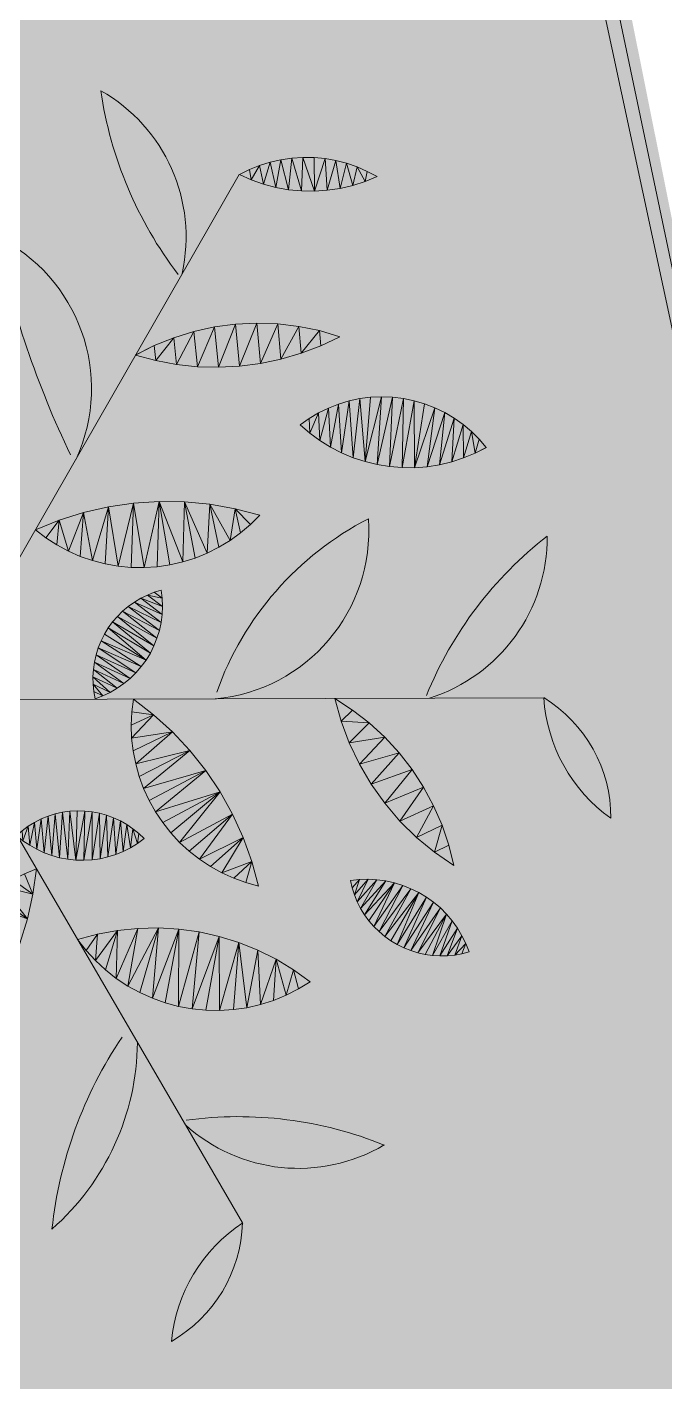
# Model space of a CAD drawing. Header units: metres. Extents: x -2858 to 512, y -1995 to 1252.
# Drawn here: x -881.26 to -880.215, y -862.287 to -860.065 of the extents above; entities that cross this region are included whole.
import ezdxf
from ezdxf.lldxf.tags import DXFTag

# ---------------------------------------------------------------- set-up
doc = ezdxf.new("R2010")
doc.units = ezdxf.units.M
for name, color, linetype in [('Calque commun', 7, 'Continuous'), ('Calque11', 7, 'Continuous'), ('Calque19', 7, 'Continuous'), ('Calque3', 7, 'Continuous')]:
    doc.layers.add(name, color=color, linetype=linetype)
tags = doc.linetypes.add('DASHDOT2', pattern=[0.5, 0.25, -0.125, 0, -0.125]).pattern_tags.tags
tags[10:11] = [DXFTag(74, 4), DXFTag(75, 0), DXFTag(340, '0'), DXFTag(46, 1.0), DXFTag(50, 0.0), DXFTag(44, 0.0), DXFTag(45, 0.0)]
tags[8:9] = [DXFTag(74, 4), DXFTag(75, 0), DXFTag(340, '0'), DXFTag(46, 1.0), DXFTag(50, 0.0), DXFTag(44, 0.0), DXFTag(45, 0.0)]
tags[6:7] = [DXFTag(74, 4), DXFTag(75, 0), DXFTag(340, '0'), DXFTag(46, 1.0), DXFTag(50, 0.0), DXFTag(44, 0.0), DXFTag(45, 0.0)]
tags[4:5] = [DXFTag(74, 4), DXFTag(75, 0), DXFTag(340, '0'), DXFTag(46, 1.0), DXFTag(50, 0.0), DXFTag(44, 0.0), DXFTag(45, 0.0)]

# ---------------------------------------------------------------- blocks, each defined once
blk = doc.blocks.new('geometrebondepartleger')
at = {"layer": 'Calque commun', "color": 10, "linetype": 'DASHDOT2', "lineweight": 18, "flags": 128}
blk.add_lwpolyline([(45.2867, 98.0868), (42.9361, 93.8756), (22.4919, 69.3549), (46.896, 54.8213), (60.0219, 76.4824), (130.1549, 64.2531), (145.3143, 148.376), (109.3485, 154.881), (91.263, 130.1164), (87.3779, 124.8321), (86.3313, 123.2789), (83.8109, 118.8118), (74.9183, 102.5858), (72.6157, 98.3586), (63.0649, 85.9136), (45.1583, 97.9611)], close=True, dxfattribs=at)
at = {"layer": 'Calque11', "color": 7, "linetype": 'Continuous', "lineweight": 9}
blk.add_polyline3d([(45.1869, 97.9611, 79), (63.0561, 85.9381, 79), (64.7397, 88.1342, 79), (67.69, 91.9785, 79), (72.6157, 98.3586, 79), (74.9183, 102.5858, 79), (75.0117, 102.533, 79), (75.1594, 102.7941, 79), (75.089, 102.8339, 79), (77.1307, 106.6488, 79), (83.8254, 118.8322, 79), (86.3006, 123.2789, 79), (91.1411, 129.9217, 79), (101.6728, 144.3499, 79), (104.6039, 148.3942, 79), (113.0237, 159.8602, 79)], dxfattribs=at)
at = {"layer": 'Calque3', "color": 18, "linetype": 'Continuous', "lineweight": 9, "true_color": 0x000000}
blk.add_trace([(89.415, 127.6575, 79), (91.1211, 129.9366, 79), (89.455, 127.6276, 79), (91.1611, 129.9067, 79)], dxfattribs=at)
blk = doc.blocks.new('_15')
at = {"layer": 'Calque19', "color": 82, "linetype": 'Continuous', "lineweight": 9}
for p, q in [((0, 0, 79), (0.3064, 0.9445, 79)), ((-0.6647, 0.7378, 79), (0, 0, 79)), ((0, 0, 79), (-0.9711, -0.2069, 79))]:
    blk.add_line(p, q, dxfattribs=at)
at = {"layer": 'Calque19', "color": 82, "linetype": 'Continuous', "lineweight": 9, "flags": 128}
for points in [[(0.2492, 0.7669), (0.2492, 0.7669, 0.328629), (0.0565, 1.0323), (0.0565, 1.0324, 0.130944), (0.2425, 0.7636)], [(0.2111, 0.5944), (0.2111, 0.5944, 0.122315), (0.5225, 0.7188), (0.5225, 0.7187, 0.212626), (0.201, 0.6191)], [(-0.5393, 0.5989), (-0.5393, 0.5989, 0.327473), (-0.8663, 0.5653), (-0.8663, 0.5653, 0.131285), (-0.5393, 0.5922)], [(-0.3041, 0.338), (-0.3041, 0.3379, 0.408885), (-0.6916, 0.3279), (-0.6916, 0.3279, 0.190387), (-0.3142, 0.3323)], [(-0.4452, -0.0944), (-0.4452, -0.0944, 0.407196), (-0.63, -0.436), (-0.63, -0.436, 0.059849), (-0.4441, -0.1056)], [(-0.7879, -0.1683), (-0.7879, -0.1683, 0.330481), (-0.9223, -0.4673), (-0.9223, -0.4673, 0.127314), (-0.7823, -0.1717)]]:
    blk.add_lwpolyline(points, format="xyb", dxfattribs=at)
at = {"layer": 'Calque19', "color": 82, "linetype": 'Continuous', "lineweight": 9}
for centre, radius, start, end in [((0.3734, 1.1984, 79), 0.2622, 255.1699, 306.4516), ((0.4564, 0.7663, 79), 0.2329, 71.79, 130.0971), ((-0.4376, 0.779, 79), 0.2309, 131.5857, 190.2892), ((-0.8538, 0.9229, 79), 0.2646, 315.6147, 6.2602)]:
    blk.add_arc(centre, radius, start, end, dxfattribs=at)
mesh = blk.add_polyface(dxfattribs=at)
corners = [(-0.2943, 0.8272, 79), (-0.2927, 0.8129, 79), (-0.206, 0.8407, 79), (-0.2152, 0.8632, 79), (-0.2947, 0.8417, 79), (-0.2102, 0.8521, 79), (-0.2071, 0.7447, 79), (-0.2599, 0.7334, 79), (-0.2116, 0.7334, 79), (-0.2509, 0.7221, 79), (-0.2169, 0.7224, 79), (-0.2409, 0.7116, 79), (-0.2027, 0.8289, 79), (-0.2727, 0.9248, 79), (-0.2727, 0.9248, 79), (-0.2792, 0.9119, 79), (-0.2231, 0.7119, 79), (-0.2625, 0.9181, 79), (-0.268, 0.7454, 79), (-0.2845, 0.8984, 79), (-0.2888, 0.8846, 79), (-0.2439, 0.9025, 79), (-0.1988, 0.7926, 79), (-0.2812, 0.7711, 79), (-0.1994, 0.7804, 79), (-0.1991, 0.8048, 79), (-0.2862, 0.7847, 79), (-0.2751, 0.758, 79), (-0.201, 0.7683, 79), (-0.29, 0.7987, 79), (-0.2529, 0.9107, 79), (-0.2302, 0.7019, 79), (-0.2036, 0.7564, 79), (-0.2356, 0.8935, 79), (-0.2919, 0.8705, 79), (-0.228, 0.884, 79), (-0.2302, 0.7019, 79), (-0.2212, 0.8738, 79), (-0.2939, 0.8562, 79), (-0.2005, 0.8169, 79)]
mesh.append_faces([[corners[k] for k in face] for face in [(3, 4, 5), (6, 7, 8), (11, 10, 9), (22, 23, 24), (19, 30, 15), (9, 8, 7), (33, 34, 35), (27, 24, 23), (0, 5, 4), (12, 29, 39), (26, 25, 29), (37, 38, 3), (38, 35, 34)]], dxfattribs={"vtx0": -1, "vtx1": -1, "color": 82})
mesh.append_faces([[corners[k] for k in face] for face in [(0, 2, 5), (9, 10, 8), (11, 16, 10), (6, 18, 7), (27, 28, 24), (12, 1, 29), (33, 20, 34), (22, 26, 23), (29, 25, 39), (27, 32, 28), (19, 21, 30)]], dxfattribs={"vtx0": -1, "vtx2": -1, "color": 82})
mesh.append_faces([[corners[k] for k in face] for face in [(0, 1, 2), (12, 2, 1), (17, 13, 15), (19, 20, 21), (22, 25, 26), (11, 31, 16), (6, 32, 18), (37, 35, 38), (33, 21, 20), (27, 18, 32), (30, 17, 15), (38, 4, 3)]], dxfattribs={"vtx1": -1, "vtx2": -1, "color": 82})
mesh.append_faces([[corners[k] for k in face] for face in [(13, 14, 15), (31, 36, 16)]], dxfattribs={"vtx2": -1, "color": 82})
mesh = blk.add_polyface(dxfattribs=at)
corners = [(-0.3568, 0.6971, 79), (-0.4242, 0.689, 79), (-0.362, 0.6591, 79), (-0.3979, 0.753, 79), (-0.4124, 0.7215, 79), (-0.355, 0.7354, 79), (-0.4145, 0.5159, 79), (-0.4431, 0.5523, 79), (-0.4406, 0.5178, 79), (-0.3968, 0.5498, 79), (-0.4427, 0.5869, 79), (-0.4332, 0.6555, 79), (-0.3821, 0.5852, 79), (-0.4394, 0.6214, 79), (-0.4351, 0.4836, 79), (-0.4351, 0.4835, 79), (-0.3565, 0.7737, 79), (-0.3704, 0.6217, 79), (-0.3808, 0.7831, 79), (-0.3612, 0.8117, 79), (-0.3612, 0.8117, 79)]
mesh.append_faces([[corners[k] for k in face] for face in [(6, 14, 15)]], dxfattribs={"vtx0": -1, "color": 82})
mesh.append_faces([[corners[k] for k in face] for face in [(0, 1, 2), (11, 2, 1), (3, 16, 18), (17, 13, 12)]], dxfattribs={"vtx0": -1, "vtx1": -1, "color": 82})
mesh.append_faces([[corners[k] for k in face] for face in [(6, 7, 8), (9, 10, 7), (12, 13, 10), (0, 4, 1), (3, 5, 16), (6, 8, 14), (17, 11, 13)]], dxfattribs={"vtx0": -1, "vtx2": -1, "color": 82})
mesh.append_faces([[corners[k] for k in face] for face in [(3, 4, 5), (9, 12, 10), (6, 9, 7), (17, 2, 11), (16, 19, 18), (0, 5, 4)]], dxfattribs={"vtx1": -1, "vtx2": -1, "color": 82})
mesh.append_faces([[corners[k] for k in face] for face in [(19, 20, 18)]], dxfattribs={"vtx2": -1, "color": 82})
mesh = blk.add_polyface(dxfattribs=at)
corners = [(0.0386, 0.7146, 79), (0.0202, 0.7276, 79), (-0.0435, 0.6647, 79), (-0.0321, 0.6332, 79), (0.0609, 0.4946, 79), (0.1425, 0.5453, 79), (0.0379, 0.5191, 79), (0.0858, 0.472, 79), (0.1472, 0.5005, 79), (0.1458, 0.523, 79), (0.1124, 0.4516, 79), (0.1446, 0.4555, 79), (0.1468, 0.4779, 79), (0.1406, 0.4333, 79), (-0.0524, 0.6971, 79), (-0.0195, 0.7489, 79), (-0.0586, 0.7301, 79), (0.0868, 0.6672, 79), (-0.0181, 0.6026, 79), (0.1001, 0.649, 79), (-0.0406, 0.7571, 79), (-0.0622, 0.7635, 79), (-0.0622, 0.7635, 79), (-0.0017, 0.5733, 79), (0.017, 0.5454, 79), (0.1119, 0.6298, 79), (0.1221, 0.6097, 79), (0.072, 0.6843, 79), (0.0007, 0.739, 79), (0.1306, 0.5888, 79), (0.1374, 0.5673, 79), (0.0559, 0.7001, 79)]
mesh.append_faces([[corners[k] for k in face] for face in [(4, 5, 6), (14, 15, 16), (17, 18, 19), (16, 20, 22), (27, 18, 17), (28, 14, 1), (6, 29, 24), (0, 3, 31), (10, 12, 7)]], dxfattribs={"vtx0": -1, "vtx1": -1, "color": 82})
mesh.append_faces([[corners[k] for k in face] for face in [(0, 2, 3), (7, 8, 9), (10, 11, 12), (24, 26, 25), (1, 14, 2), (4, 9, 5), (27, 3, 18), (24, 29, 26), (23, 25, 19), (6, 30, 29), (16, 15, 20), (6, 5, 30)]], dxfattribs={"vtx0": -1, "vtx2": -1, "color": 82})
mesh.append_faces([[corners[k] for k in face] for face in [(0, 1, 2), (10, 13, 11), (23, 24, 25), (12, 8, 7), (28, 15, 14), (27, 31, 3), (18, 23, 19), (4, 7, 9)]], dxfattribs={"vtx1": -1, "vtx2": -1, "color": 82})
mesh.append_faces([[corners[k] for k in face] for face in [(20, 21, 22)]], dxfattribs={"vtx2": -1, "color": 82})
mesh = blk.add_polyface(dxfattribs=at)
corners = [(-0.1227, 0.5955, 79), (-0.1131, 0.5764, 79), (-0.1227, 0.5955, 79), (-0.1077, 0.3682, 79), (-0.1008, 0.3884, 79), (-0.2062, 0.4049, 79), (-0.1958, 0.4455, 79), (-0.0898, 0.4515, 79), (-0.1821, 0.4851, 79), (-0.1653, 0.5235, 79), (-0.094, 0.5153, 79), (-0.0988, 0.5362, 79), (-0.1804, 0.264, 79), (-0.2175, 0.28, 79), (-0.1969, 0.2504, 79), (-0.0909, 0.4942, 79), (-0.0895, 0.4729, 79), (-0.1507, 0.2947, 79), (-0.2171, 0.3219, 79), (-0.1649, 0.2787, 79), (-0.1378, 0.3118, 79), (-0.1263, 0.3298, 79), (-0.2133, 0.3637, 79), (-0.1454, 0.5604, 79), (-0.0955, 0.4091, 79), (-0.0918, 0.4302, 79), (-0.1052, 0.5566, 79), (-0.1163, 0.3486, 79), (-0.2145, 0.2383, 79), (-0.2145, 0.2383, 79)]
mesh.append_faces([[corners[k] for k in face] for face in [(0, 1, 2)]], dxfattribs={"vtx0": -1, "color": 82})
mesh.append_faces([[corners[k] for k in face] for face in [(6, 7, 8), (12, 13, 14), (15, 8, 16), (17, 18, 19), (1, 23, 26), (20, 18, 17), (19, 13, 12), (3, 5, 27), (9, 11, 23), (22, 27, 5)]], dxfattribs={"vtx0": -1, "vtx1": -1, "color": 82})
mesh.append_faces([[corners[k] for k in face] for face in [(9, 10, 11), (6, 4, 24), (8, 7, 16), (20, 22, 18), (15, 9, 8), (6, 24, 25), (6, 25, 7), (22, 21, 27), (23, 11, 26)]], dxfattribs={"vtx0": -1, "vtx2": -1, "color": 82})
mesh.append_faces([[corners[k] for k in face] for face in [(29, 14, 28)]], dxfattribs={"vtx1": -1, "color": 82})
mesh.append_faces([[corners[k] for k in face] for face in [(3, 4, 5), (20, 21, 22), (0, 23, 1), (6, 5, 4), (18, 13, 19), (13, 28, 14), (15, 10, 9)]], dxfattribs={"vtx1": -1, "vtx2": -1, "color": 82})
mesh = blk.add_polyface(dxfattribs=at)
corners = [(-0.0243, 0.3013, 79), (0.0454, 0.344, 79), (0.0368, 0.3541, 79), (0.0273, 0.3636, 79), (-0.0377, 0.3217, 79), (-0.0315, 0.3112, 79), (-0.0432, 0.3326, 79), (0.0171, 0.3722, 79), (-0.0553, 0.3796, 79), (-0.0537, 0.3675, 79), (-0.0296, 0.3974, 79), (0.0777, 0.2716, 79), (0.056, 0.249, 79), (0.0794, 0.2583, 79), (-0.0172, 0.3926, 79), (-0.0512, 0.3556, 79), (-0.0052, 0.3867, 79), (-0.0078, 0.2834, 79), (0.0015, 0.2755, 79), (0.0532, 0.3332, 79), (-0.0164, 0.292, 79), (0.0443, 0.2525, 79), (0.022, 0.2622, 79), (0.071, 0.2974, 79), (0.066, 0.3098, 79), (0.0601, 0.3217, 79), (0.0115, 0.2685, 79), (-0.0476, 0.3439, 79), (0.0063, 0.3799, 79), (-0.0559, 0.3918, 79), (-0.0424, 0.4013, 79), (0.068, 0.2465, 79), (0.0801, 0.245, 79), (0.0801, 0.245, 79), (0.0329, 0.2569, 79), (0.0748, 0.2846, 79), (-0.0555, 0.404, 79), (-0.0555, 0.404, 79)]
mesh.append_faces([[corners[k] for k in face] for face in [(11, 12, 13), (14, 15, 16), (3, 5, 2), (20, 1, 0), (25, 26, 24), (31, 13, 12), (27, 16, 15), (34, 23, 22), (29, 30, 37), (22, 24, 26)]], dxfattribs={"vtx0": -1, "vtx1": -1, "color": 82})
mesh.append_faces([[corners[k] for k in face] for face in [(0, 1, 2), (3, 4, 5), (11, 21, 12), (22, 23, 24), (25, 18, 26), (14, 9, 15), (34, 35, 23), (31, 33, 13), (8, 10, 30), (17, 19, 1), (6, 7, 28), (27, 28, 16)]], dxfattribs={"vtx0": -1, "vtx2": -1, "color": 82})
mesh.append_faces([[corners[k] for k in face] for face in [(6, 4, 7), (8, 9, 10), (17, 18, 19), (20, 17, 1), (27, 6, 28), (14, 10, 9), (29, 8, 30), (11, 35, 21), (3, 7, 4), (5, 0, 2), (34, 21, 35), (25, 19, 18)]], dxfattribs={"vtx1": -1, "vtx2": -1, "color": 82})
mesh.append_faces([[corners[k] for k in face] for face in [(31, 32, 33), (30, 36, 37)]], dxfattribs={"vtx2": -1, "color": 82})
mesh = blk.add_polyface(dxfattribs=at)
corners = [(0.1383, 0.2886, 79), (0.1338, 0.3288, 79), (0.1184, 0.2962, 79), (0.2859, 0.2815, 79), (0.2476, 0.3812, 79), (0.2649, 0.2775, 79), (0.2879, 0.3924, 79), (0.3064, 0.2872, 79), (0.3265, 0.2946, 79), (0.3459, 0.3035, 79), (0.1703, 0.3493, 79), (0.2009, 0.2754, 79), (0.2083, 0.3668, 79), (0.4541, 0.404, 79), (0.4424, 0.3862, 79), (0.4541, 0.404, 79), (0.1588, 0.2825, 79), (0.1797, 0.2781, 79), (0.329, 0.4003, 79), (0.3646, 0.3139, 79), (0.4124, 0.4061, 79), (0.4292, 0.3693, 79), (0.0991, 0.3055, 79), (0.0991, 0.3055, 79), (0.2223, 0.2744, 79), (0.4148, 0.3536, 79), (0.3705, 0.4049, 79), (0.2436, 0.2751, 79), (0.3824, 0.3258, 79), (0.3991, 0.339, 79)]
mesh.append_faces([[corners[k] for k in face] for face in [(13, 14, 15)]], dxfattribs={"vtx0": -1, "color": 82})
mesh.append_faces([[corners[k] for k in face] for face in [(0, 1, 2), (3, 4, 5), (10, 11, 12), (6, 9, 18), (14, 20, 21), (24, 12, 11), (5, 4, 27), (22, 2, 1), (28, 18, 19), (25, 26, 29)]], dxfattribs={"vtx0": -1, "vtx1": -1, "color": 82})
mesh.append_faces([[corners[k] for k in face] for face in [(6, 8, 9), (16, 10, 1), (10, 17, 11), (18, 9, 19), (25, 20, 26), (27, 4, 12), (6, 7, 8), (28, 26, 18)]], dxfattribs={"vtx0": -1, "vtx2": -1, "color": 82})
mesh.append_faces([[corners[k] for k in face] for face in [(6, 4, 7), (3, 7, 4), (13, 20, 14), (16, 17, 10), (25, 21, 20), (28, 29, 26), (0, 16, 1), (24, 27, 12)]], dxfattribs={"vtx1": -1, "vtx2": -1, "color": 82})
mesh.append_faces([[corners[k] for k in face] for face in [(22, 23, 2)]], dxfattribs={"vtx2": -1, "color": 82})
mesh = blk.add_polyface(dxfattribs=at)
corners = [(-0.8355, 0.3556, 79), (-0.9085, 0.3224, 79), (-0.905, 0.3048, 79), (-0.8196, 0.3426, 79), (-0.9, 0.2876, 79), (-0.8047, 0.3284, 79), (-0.9078, 0.3939, 79), (-0.9102, 0.3762, 79), (-0.8886, 0.3865, 79), (-0.7833, 0.1579, 79), (-0.7666, 0.1512, 79), (-0.7342, 0.1829, 79), (-0.8701, 0.3776, 79), (-0.9111, 0.3582, 79), (-0.7993, 0.166, 79), (-0.743, 0.223, 79), (-0.8146, 0.1753, 79), (-0.7497, 0.2425, 79), (-0.8291, 0.1859, 79), (-0.7378, 0.2032, 79), (-0.886, 0.2546, 79), (-0.877, 0.2391, 79), (-0.7911, 0.3131, 79), (-0.7579, 0.2613, 79), (-0.9078, 0.394, 79), (-0.7323, 0.1625, 79), (-0.7495, 0.1458, 79), (-0.7787, 0.2967, 79), (-0.8667, 0.2243, 79), (-0.7676, 0.2794, 79), (-0.7319, 0.1419, 79), (-0.9105, 0.3403, 79), (-0.8427, 0.1977, 79), (-0.8524, 0.3673, 79), (-0.8552, 0.2105, 79), (-0.7319, 0.1419, 79), (-0.8937, 0.2708, 79)]
mesh.append_faces([[corners[k] for k in face] for face in [(25, 30, 35)]], dxfattribs={"vtx0": -1, "color": 82})
mesh.append_faces([[corners[k] for k in face] for face in [(3, 4, 5), (14, 15, 16), (23, 18, 17), (27, 28, 29), (31, 12, 13), (17, 16, 15), (34, 29, 28), (33, 1, 0), (9, 19, 14), (20, 5, 36)]], dxfattribs={"vtx0": -1, "vtx1": -1, "color": 82})
mesh.append_faces([[corners[k] for k in face] for face in [(0, 1, 2), (17, 18, 16), (14, 19, 15), (25, 10, 26), (3, 2, 4), (25, 26, 30), (27, 21, 28), (23, 32, 18), (33, 31, 1), (23, 34, 32), (9, 11, 19), (20, 22, 5)]], dxfattribs={"vtx0": -1, "vtx2": -1, "color": 82})
mesh.append_faces([[corners[k] for k in face] for face in [(6, 7, 8), (9, 10, 11), (12, 8, 13), (20, 21, 22), (33, 12, 31), (25, 11, 10), (7, 13, 8), (23, 29, 34), (27, 22, 21), (3, 0, 2), (4, 36, 5)]], dxfattribs={"vtx1": -1, "vtx2": -1, "color": 82})
mesh.append_faces([[corners[k] for k in face] for face in [(8, 24, 6)]], dxfattribs={"vtx2": -1, "color": 82})
mesh = blk.add_polyface(dxfattribs=at)
corners = [(-0.2502, 0.135, 79), (-0.2387, 0.1391, 79), (-0.2627, 0.2123, 79), (-0.2171, 0.1501, 79), (-0.207, 0.1568, 79), (-0.2229, 0.2097, 79), (-0.3677, 0.1468, 79), (-0.3692, 0.1631, 79), (-0.378, 0.1532, 79), (-0.302, 0.205, 79), (-0.2859, 0.1284, 79), (-0.2891, 0.2086, 79), (-0.276, 0.211, 79), (-0.1975, 0.1644, 79), (-0.2099, 0.2067, 79), (-0.2494, 0.2126, 79), (-0.2619, 0.1318, 79), (-0.2277, 0.1442, 79), (-0.334, 0.1332, 79), (-0.3492, 0.1808, 79), (-0.3456, 0.1368, 79), (-0.1886, 0.1726, 79), (-0.1805, 0.1816, 79), (-0.1849, 0.1974, 79), (-0.298, 0.1281, 79), (-0.3266, 0.1949, 79), (-0.3382, 0.1883, 79), (-0.3221, 0.1306, 79), (-0.3568, 0.1414, 79), (-0.3596, 0.1724, 79), (-0.3145, 0.2005, 79), (-0.1972, 0.2026, 79), (-0.2361, 0.2117, 79), (-0.3101, 0.1288, 79), (-0.2738, 0.1296, 79), (-0.1731, 0.1912, 79), (-0.1731, 0.1912, 79), (-0.378, 0.1531, 79)]
mesh.append_faces([[corners[k] for k in face] for face in [(6, 8, 37)]], dxfattribs={"vtx0": -1, "color": 82})
mesh.append_faces([[corners[k] for k in face] for face in [(9, 10, 11), (13, 14, 4), (0, 12, 16), (18, 19, 20), (30, 24, 9), (16, 12, 34), (5, 4, 14), (20, 29, 28), (21, 31, 13), (3, 32, 17), (23, 22, 36)]], dxfattribs={"vtx0": -1, "vtx1": -1, "color": 82})
mesh.append_faces([[corners[k] for k in face] for face in [(6, 7, 8), (0, 2, 12), (1, 15, 2), (9, 24, 10), (28, 29, 7), (17, 32, 15), (30, 33, 24), (34, 12, 11), (18, 26, 19), (3, 5, 32), (25, 27, 33), (20, 19, 29), (21, 23, 31)]], dxfattribs={"vtx0": -1, "vtx2": -1, "color": 82})
mesh.append_faces([[corners[k] for k in face] for face in [(0, 1, 2), (3, 4, 5), (1, 17, 15), (21, 22, 23), (25, 26, 27), (18, 27, 26), (31, 14, 13), (6, 28, 7), (30, 25, 33), (10, 34, 11)]], dxfattribs={"vtx1": -1, "vtx2": -1, "color": 82})
mesh.append_faces([[corners[k] for k in face] for face in [(22, 35, 36)]], dxfattribs={"vtx2": -1, "color": 82})
mesh = blk.add_polyface(dxfattribs=at)
corners = [(-0.3241, -0.0031, 79), (-0.3518, -0.0481, 79), (-0.3191, -0.0239, 79), (-0.3142, -0.0664, 79), (-0.3142, -0.0664, 79), (-0.4839, 0.0533, 79), (-0.3868, 0.1074, 79), (-0.4021, 0.1224, 79), (-0.556, 0.1901, 79), (-0.5774, 0.1912, 79), (-0.5774, 0.1912, 79), (-0.3488, 0.0559, 79), (-0.3601, 0.0741, 79), (-0.4219, -0.0027, 79), (-0.4541, 0.0241, 79), (-0.5114, 0.0849, 79), (-0.4736, 0.1686, 79), (-0.5362, 0.1185, 79), (-0.4935, 0.1765, 79), (-0.514, 0.1827, 79), (-0.3878, -0.0268, 79), (-0.3308, 0.0172, 79), (-0.339, 0.0369, 79), (-0.436, 0.1484, 79), (-0.5583, 0.154, 79), (-0.3158, -0.045, 79), (-0.3728, 0.0913, 79), (-0.5348, 0.1872, 79), (-0.4185, 0.136, 79), (-0.4544, 0.1593, 79)]
mesh.append_faces([[corners[k] for k in face] for face in [(3, 1, 4)]], dxfattribs={"vtx0": -1, "color": 82})
mesh.append_faces([[corners[k] for k in face] for face in [(0, 1, 2), (15, 16, 17), (17, 19, 24), (25, 1, 3), (20, 22, 13), (14, 6, 5), (11, 13, 22), (23, 5, 28), (24, 8, 10)]], dxfattribs={"vtx0": -1, "vtx1": -1, "color": 82})
mesh.append_faces([[corners[k] for k in face] for face in [(5, 6, 7), (17, 18, 19), (0, 20, 1), (14, 12, 26), (24, 19, 27), (17, 16, 18), (5, 7, 28), (15, 23, 29), (15, 29, 16), (14, 26, 6), (24, 27, 8)]], dxfattribs={"vtx0": -1, "vtx2": -1, "color": 82})
mesh.append_faces([[corners[k] for k in face] for face in [(11, 12, 13), (14, 13, 12), (21, 22, 20), (15, 5, 23), (25, 2, 1), (0, 21, 20)]], dxfattribs={"vtx1": -1, "vtx2": -1, "color": 82})
mesh.append_faces([[corners[k] for k in face] for face in [(8, 9, 10)]], dxfattribs={"vtx2": -1, "color": 82})
mesh = blk.add_polyface(dxfattribs=at)
corners = [(-0.6705, -0.0754, 79), (-0.6906, -0.0473, 79), (-0.73, -0.0902, 79), (-0.8311, 0.004, 79), (-0.7634, 0.0261, 79), (-0.7912, 0.0465, 79), (-0.8513, 0.0804, 79), (-0.8683, 0.0624, 79), (-0.8206, 0.0646, 79), (-0.8831, 0.0938, 79), (-0.8831, 0.0938, 79), (-0.6371, -0.1357, 79), (-0.6371, -0.1357, 79), (-0.6526, -0.1049, 79), (-0.713, -0.021, 79), (-0.7373, 0.0035, 79), (-0.7845, -0.0474, 79), (-0.8089, -0.0227, 79), (-0.8509, 0.0324, 79), (-0.6691, -0.1233, 79), (-0.6367, -0.1358, 79), (-0.7582, -0.07, 79), (-0.7002, -0.108, 79)]
mesh.append_faces([[corners[k] for k in face] for face in [(7, 9, 10)]], dxfattribs={"vtx0": -1, "color": 82})
mesh.append_faces([[corners[k] for k in face] for face in [(6, 7, 8), (4, 17, 15), (2, 1, 21), (14, 21, 1), (3, 5, 18), (0, 22, 13), (16, 15, 17)]], dxfattribs={"vtx0": -1, "vtx1": -1, "color": 82})
mesh.append_faces([[corners[k] for k in face] for face in [(13, 19, 11)]], dxfattribs={"vtx0": -1, "vtx1": -1, "vtx2": -1, "color": 82})
mesh.append_faces([[corners[k] for k in face] for face in [(3, 4, 5), (18, 5, 8), (13, 22, 19), (14, 16, 21), (0, 2, 22)]], dxfattribs={"vtx0": -1, "vtx2": -1, "color": 82})
mesh.append_faces([[corners[k] for k in face] for face in [(0, 1, 2), (14, 15, 16), (3, 17, 4), (7, 18, 8), (6, 9, 7)]], dxfattribs={"vtx1": -1, "vtx2": -1, "color": 82})
mesh.append_faces([[corners[k] for k in face] for face in [(11, 12, 13), (19, 20, 11)]], dxfattribs={"vtx2": -1, "color": 82})
mesh = blk.add_polyface(dxfattribs=at)
corners = [(-1.0047, -0.1916, 79), (-0.978, -0.1862, 79), (-0.986, -0.1665, 79), (-1.0203, -0.1823, 79), (-1.0332, -0.0965, 79), (-1.0618, -0.1474, 79), (-1.0193, -0.1125, 79), (-1.0483, -0.0817, 79), (-1.0845, -0.1191, 79), (-1.1195, -0.0361, 79), (-1.1195, -0.0361, 79), (-1.1151, -0.0537, 79), (-0.9885, -0.1996, 79), (-1.0737, -0.1337, 79), (-1.0941, -0.1038, 79), (-0.9716, -0.2064, 79), (-0.9716, -0.2064, 79), (-1.0647, -0.0681, 79), (-1.1024, -0.0877, 79), (-1.1095, -0.0709, 79), (-1.1003, -0.0453, 79), (-1.082, -0.056, 79), (-1.0489, -0.1601, 79), (-1.0067, -0.1296, 79), (-1.035, -0.1718, 79), (-0.9956, -0.1476, 79)]
mesh.append_faces([[corners[k] for k in face] for face in [(0, 2, 3), (4, 5, 6), (8, 7, 14), (14, 17, 18), (19, 20, 11), (22, 6, 5), (25, 3, 2)]], dxfattribs={"vtx0": -1, "vtx1": -1, "color": 82})
mesh.append_faces([[corners[k] for k in face] for face in [(0, 1, 2), (4, 13, 5), (4, 8, 13), (19, 21, 20), (22, 23, 6), (14, 7, 17), (18, 17, 21), (24, 25, 23)]], dxfattribs={"vtx0": -1, "vtx2": -1, "color": 82})
mesh.append_faces([[corners[k] for k in face] for face in [(4, 7, 8), (0, 12, 1), (12, 15, 1), (20, 9, 11), (19, 18, 21), (24, 3, 25), (22, 24, 23)]], dxfattribs={"vtx1": -1, "vtx2": -1, "color": 82})
mesh.append_faces([[corners[k] for k in face] for face in [(9, 10, 11), (15, 16, 1)]], dxfattribs={"vtx2": -1, "color": 82})

msp = doc.modelspace()

# ---------------------------------------------------------------- hatches: boundary and pattern name
at = {"layer": 'Calque commun', "linetype": 'Continuous', "lineweight": 9}
h = msp.add_hatch(color=71, dxfattribs=at)
h.paths.add_polyline_path([(-894.3583, -886.2676), (-896.3192, -883.5226), (-888.2524, -877.6135), (-886.586, -876.3393), (-886.8767, -875.3825), (-884.8738, -874.7513), (-884.8402, -874.7878), (-880.9683, -873.5262), (-883.8216, -864.4643), (-882.4071, -864.0286), (-883.1716, -860.3872), (-880.4023, -859.5465), (-873.6209, -891.494), (-875.0612, -892.5783), (-875.0615, -892.5781), (-902.5961, -913.9047), (-904.7618, -911.0101), (-904.83, -911.051), (-908.0635, -906.7949), (-907.402, -906.4871), (-906.676, -906.1878), (-908.0278, -906.8123), (-908.0277, -906.8123), (-906.633, -906.1688), (-906.5259, -906.1215), (-906.5027, -906.0564), (-906.2329, -905.8844), (-906.2257, -905.8941), (-903.2427, -909.8522), (-899.2647, -906.823), (-902.2373, -902.8786), (-901.2676, -902.1455), (-898.2725, -906.1197), (-892.2652, -901.5924), (-895.2673, -897.6089), (-894.2923, -896.8717), (-894.1447, -896.7624), (-891.1355, -900.7554), (-887.1424, -897.7462), (-885.1459, -896.2416), (-888.1551, -892.2485), (-890.1515, -893.753), (-887.3142, -891.5982), (-887.312, -891.5965), (-887.3061, -891.5943), (-884.2968, -895.5873), (-878.3072, -891.0735), (-881.3218, -887.0779), (-881.3053, -887.0652), (-881.267, -887.0736), (-880.3466, -886.363), (-877.306, -890.2953), (-875.8748, -889.2167), (-875.3354, -888.8103), (-878.3447, -884.8172), (-876.3941, -883.3472), (-879.7956, -878.7899), (-879.8159, -878.8066), (-882.7608, -874.899), (-884.7572, -876.4036), (-884.7683, -876.389), (-884.8766, -876.4936), (-886.603, -877.7946), (-886.7538, -877.9083), (-883.7445, -881.9013), (-884.6572, -882.6357), (-884.6578, -882.6362), (-884.6642, -882.6278), (-884.6866, -882.6448), (-887.689, -878.6608), (-893.6786, -883.1747), (-890.6696, -887.1675), (-890.9215, -887.3579), (-892.5544, -887.0226), (-894.2901, -886.2961), (-892.6302, -885.0451), (-893.3524, -884.0868), (-893.334, -884.0729), (-894.0562, -883.1146), (-895.7148, -884.3646), (-895.011, -885.3368), (-894.3282, -886.2802)])
h.paths.add_polyline_path([(-883.3217, -866.0333), (-883.3266, -866.0348), (-883.0472, -866.9213), (-882.4997, -866.7488), (-882.7728, -865.8824), (-882.7679, -865.8809), (-883.0473, -864.9944), (-883.5947, -865.1669)], flags=16)

# ---------------------------------------------------------------- block references
at = {"layer": 'Calque commun', "color": 0, "linetype": 'ByBlock', "lineweight": -2, "rotation": 228.1617603435354}
for name, p in [('geometrebondepartleger', (-916.0371, -706.7784)), ('_15', (-881.4064, -861.1678))]:
    msp.add_blockref(name, p, dxfattribs=at)

doc.saveas('drawing.dxf')
